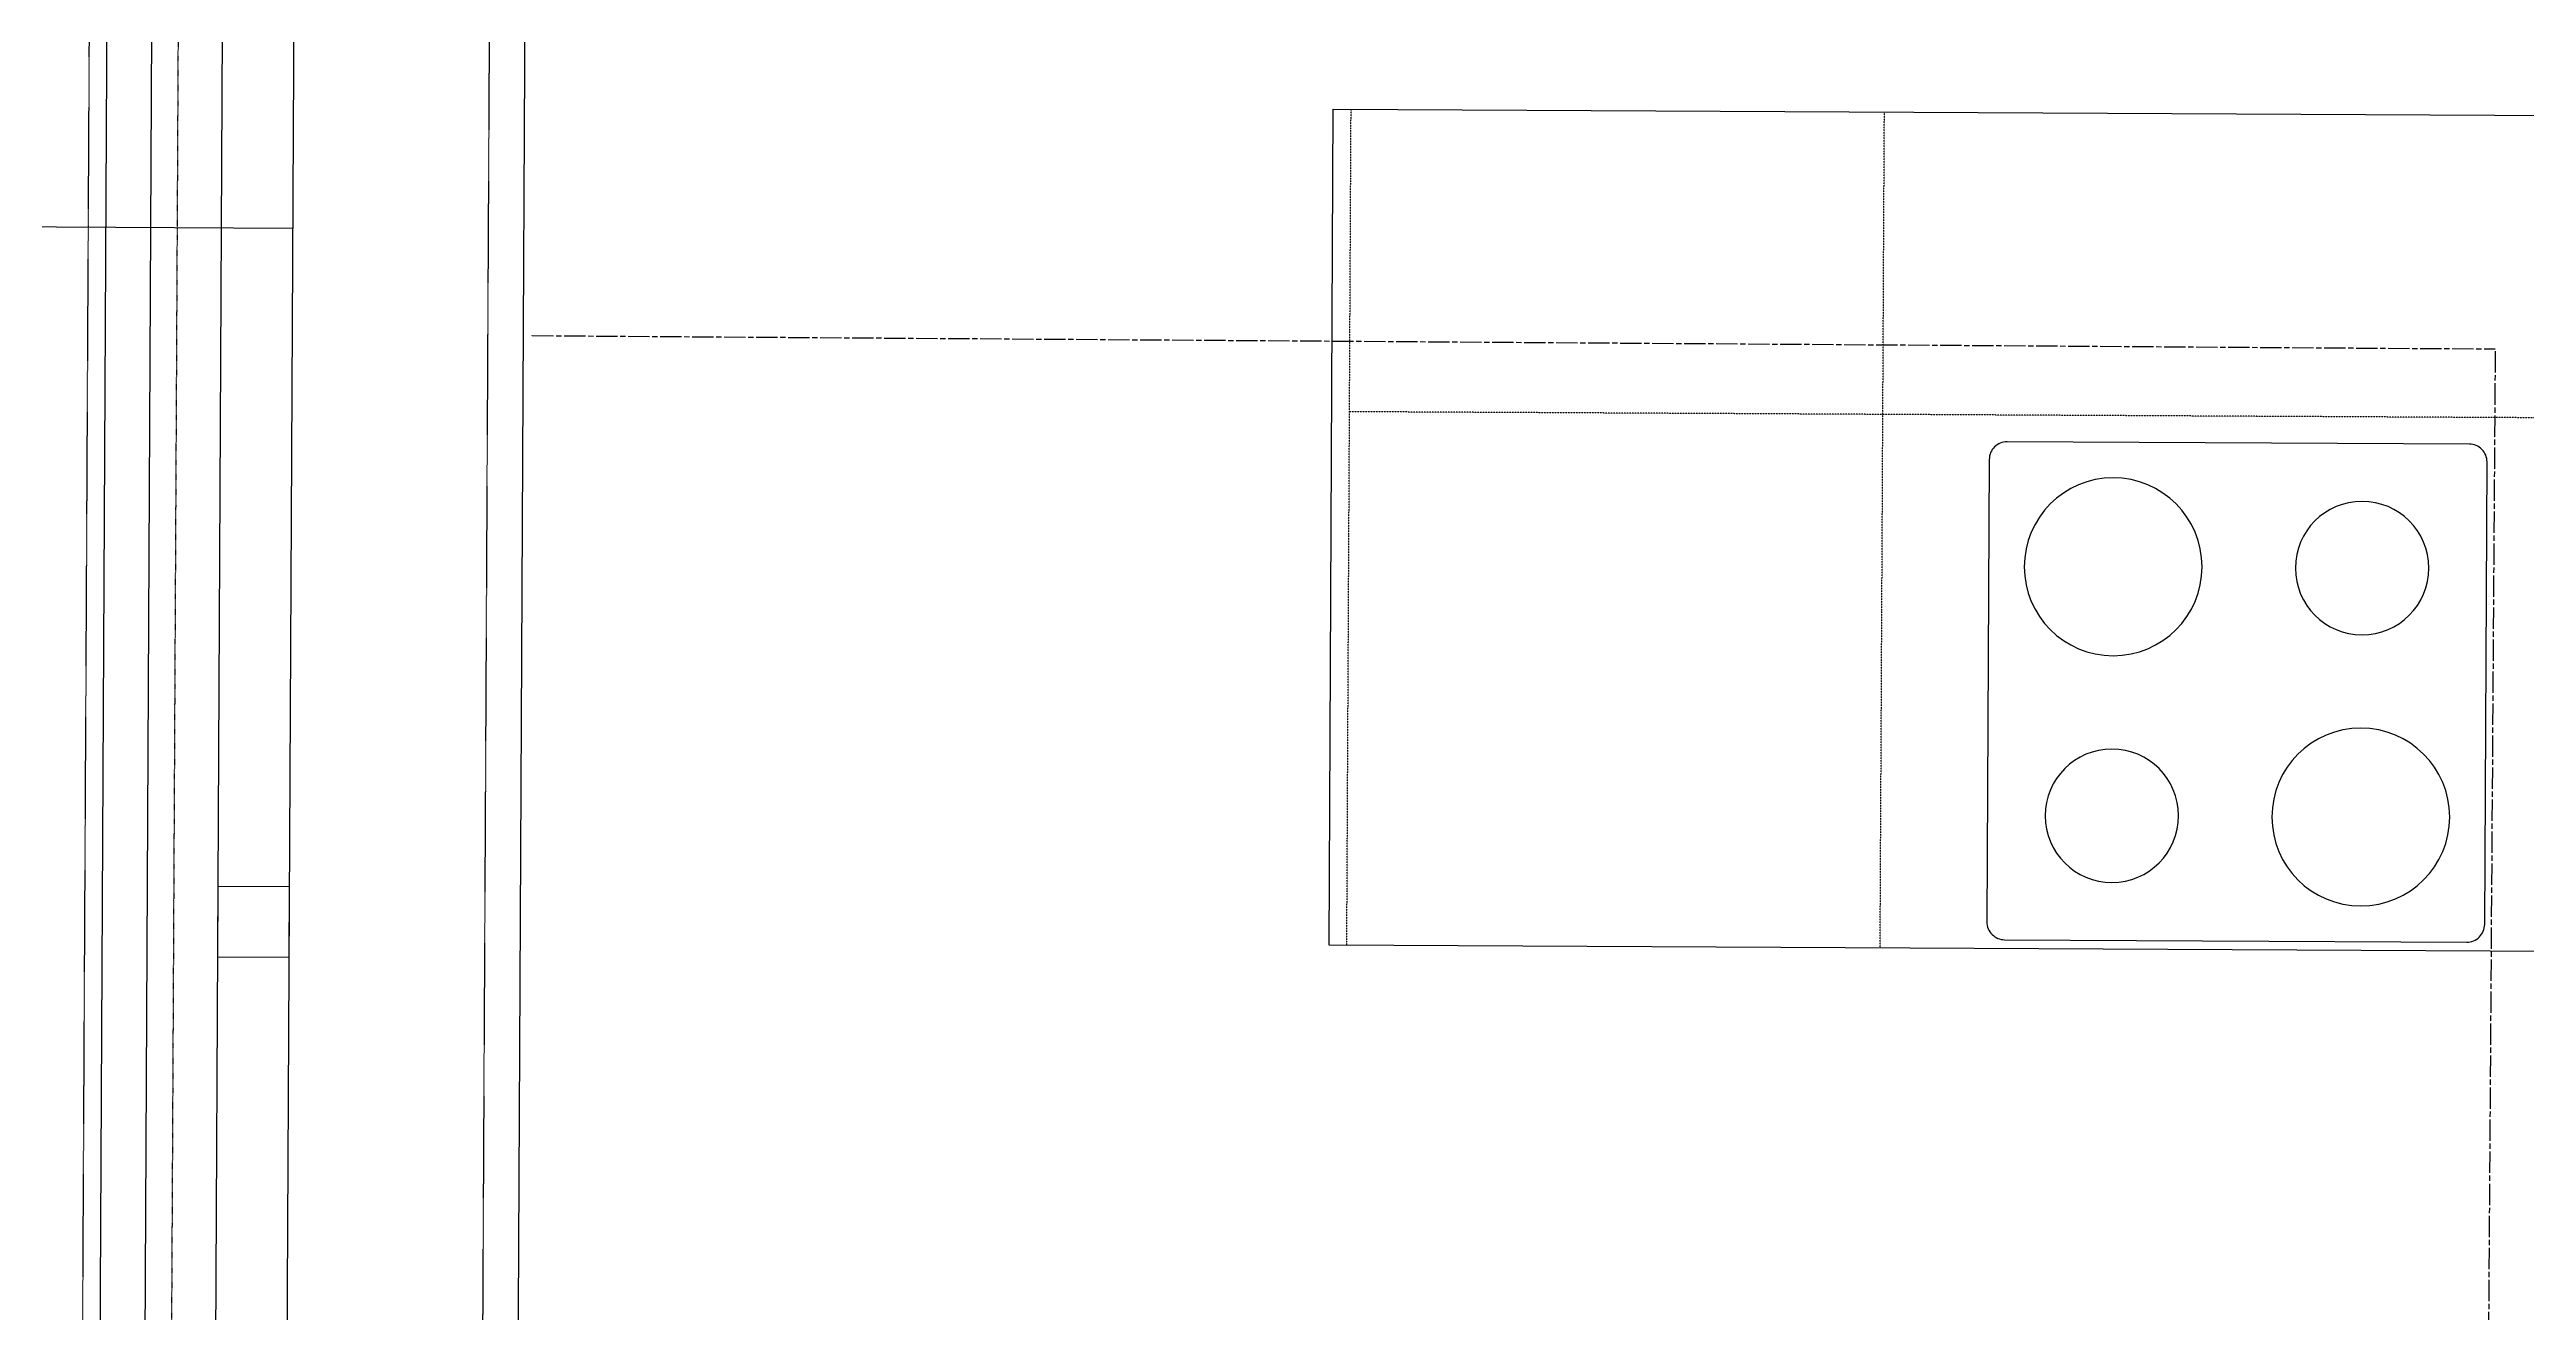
# Model space of a CAD drawing. Header units: millimetres. Extents: x -19411 to 51584, y -41547 to 69958.
# Drawn here: x -7714 to -4927, y 21102 to 22522 of the extents above; entities that cross this region are included whole.
import ezdxf
from ezdxf.enums import TextEntityAlignment as Align

# ---------------------------------------------------------------- set-up
doc = ezdxf.new("R2010")
doc.units = ezdxf.units.MM
for name, pattern in [('ACAD_ISO08W100', [36, 24, -3, 6, -3]), ('HIDDEN2', [0.1875, 0.125, -0.0625]), ('STRICHPUNKT', [1, 0.5, -0.25, 0, -0.25])]:
    doc.linetypes.add(name, pattern=pattern)
doc.layers.get('Defpoints').update_dxf_attribs({"color": 251})
for name, color, linetype in [('02-ANS-G00-L05-M0', 251, 'Continuous'), ('02-AXO-G00-L05-M0', 251, 'STRICHPUNKT'), ('02-DIM-G00-L05-ROHBAU', 8, 'Continuous'), ('02-HID-G00-L05-M0', 251, 'HIDDEN2'), ('04-STO-G00-L05-M0', 251, 'Continuous'), ('04-SYM-G00-L05-EP', 251, 'Continuous'), ('04-TXT---------EP', 251, 'Continuous'), ('04-TXT-G00-L05-M0', 251, 'Continuous'), ('07-SAN-G00-L05-Küche', 251, 'Continuous'), ('07-SAN-G00-L05-M0', 251, 'Continuous')]:
    doc.layers.add(name, color=color, linetype=linetype)
doc.layers.add('E_ERDUNG', color=150, linetype='ACAD_ISO08W100', true_color=0x0f87ff)
doc.styles.add('ARIAL', font='arial.ttf', dxfattribs={"width": 0.85})
doc.dimstyles.new('pp chromy&schneider', dxfattribs={"dimscale": 0.005, "dimtxt": 25, "dimasz": 10, "dimexe": 0, "dimexo": 0, "dimgap": 5, "dimtad": 1, "dimdec": 1, "dimlfac": 100, "dimrnd": 0.1, "dimzin": 9, "dimdsep": 46, "dimtxsty": 'ARIAL', "dimblk": 'c&s kote', "dimcen": 0, "dimse1": 1, "dimse2": 1, "dimclrd": 8, "dimclrt": 8, "dimadec": 0, "dimazin": 0, "dimtfac": 0.75, "dimtdec": 1, "dimtix": 1, "dimtmove": 2, "dimatfit": 0, "dimldrblk": 'NONE', "dimfxl": 1, "dimtolj": 1, "dimlwd": -1, "dimarcsym": 0})

# ---------------------------------------------------------------- blocks, each defined once
blk = doc.blocks.new('c&s kote')
at = {"color": 8}
for p, q in [((0, -2), (0, 2)), ((0, 2), (0, -2)), ((-2, 0), (2, 0)), ((2, 0), (-2, 0))]:
    blk.add_line(p, q, dxfattribs=at)
blk.add_circle((0, 0), 0.5, dxfattribs=at)
blk = doc.blocks.new('*D101')
at = {"layer": 'Defpoints', "color": 0, "transparency": 16777216}
for p in [(-7170.6, 22250.4), (-4962.6, 22235.4), (-4962.9, 22185.4)]:
    blk.add_point(p, dxfattribs=at)
at = {"layer": 'E_ERDUNG', "color": 8, "transparency": 16777216}
blk.add_line((-7170.9, 22200.4), (-4963, 22185.4), dxfattribs=at)
at = {"layer": 'E_ERDUNG', "color": 8, "transparency": 16777216, "xscale": 0.05, "yscale": 0.05, "zscale": 0.05}
for p, rotation in [((-7170.9, 22200.4), 179.6111445503602), ((-4962.9, 22185.4), 359.6111445503602)]:
    blk.add_blockref('c&s kote', p, dxfattribs=dict(at, rotation=rotation))
at = {"layer": 'E_ERDUNG', "color": 8, "lineweight": 40, "transparency": 16777216, "insert": (-6066.9, 22192.8), "char_height": 0.125, "attachment_point": 5, "rotation": 179.6111, "style": 'ARIAL'}
blk.add_mtext('\\A1;220805.1', dxfattribs=at)
blk = doc.blocks.new('_None')
blk = doc.blocks.new('*D102')
at = {"layer": 'Defpoints', "color": 0, "transparency": 16777216}
for p in [(-5197.6, 22186.4), (-4962.1, 22184.8), (-5213.9, 19784.4)]:
    blk.add_point(p, dxfattribs=at)
at = {"layer": 'E_ERDUNG', "color": 8, "transparency": 16777216}
blk.add_line((-4978.4, 19782.8), (-4962.1, 22184.8), dxfattribs=at)
at = {"layer": 'E_ERDUNG', "color": 8, "transparency": 16777216, "xscale": 0.05, "yscale": 0.05, "zscale": 0.05}
for p, rotation in [((-4962.1, 22184.8), 89.61114452783139), ((-4978.4, 19782.8), 269.6111445278314)]:
    blk.add_blockref('c&s kote', p, dxfattribs=dict(at, rotation=rotation))
at = {"layer": 'E_ERDUNG', "color": 8, "lineweight": 40, "transparency": 16777216, "insert": (-4970.2, 20983.8), "char_height": 0.125, "attachment_point": 5, "rotation": 269.6111, "style": 'ARIAL'}
blk.add_mtext('\\A1;240210.4', dxfattribs=at)
blk = doc.blocks.new('04-TXT')
blk.add_line((0, 0), (0.8529, 0))
at = {"layer": '04-TXT---------EP', "color": 8, "style": 'ARIAL', "width": 0.85}
blk.add_attdef('WIDTH', text='', height=0.1, dxfattribs=at).set_placement((0.6322, 0.05), align=Align.CENTER)
blk.add_attdef('HEIGHT', text='', height=0.1, dxfattribs=at).set_placement((0.6322, -0.05), align=Align.TOP_CENTER)
blk = doc.blocks.new('kochfeld')
blk.add_lwpolyline([(-0.28, -0.55), (-0.28, -0.03, -0.414214), (-0.26, -0.01), (0.26, -0.01, -0.414214), (0.28, -0.03), (0.28, -0.55, -0.414214), (0.26, -0.57), (-0.26, -0.57, -0.414214)], format="xyb", close=True)
for centre, radius in [((0.14, -0.15), 0.1), ((-0.14, -0.15), 0.075), ((-0.14, -0.43), 0.1), ((0.14, -0.43), 0.075)]:
    blk.add_circle(centre, radius)
blk = doc.blocks.new('*D309')
at = {"layer": '02-DIM-G00-L05-ROHBAU', "color": 8, "transparency": 16777216}
blk.add_arc((-4432.4, 19805.5), 644.1, 359.712, 44.7031, dxfattribs=at)
at = {"layer": 'Defpoints', "color": 0, "transparency": 16777216}
for p in [(-2302.3, 21914), (-3809.4, 19969.1), (-6593.1, 19816.6), (-4432.4, 19805.5), (-2353.1, 19794.9)]:
    blk.add_point(p, dxfattribs=at)
at = {"layer": '02-DIM-G00-L05-ROHBAU', "color": 8, "transparency": 16777216, "xscale": 0.05, "yscale": 0.05, "zscale": 0.05}
for p, rotation in [((-3974.6, 20258.6), 134.7053254690421), ((-3788.3, 19802.2), 269.7097731474981)]:
    blk.add_blockref('c&s kote', p, dxfattribs=dict(at, rotation=rotation))
at = {"layer": '02-DIM-G00-L05-ROHBAU', "color": 8, "transparency": 16777216, "insert": (-3836, 20049), "char_height": 0.125, "attachment_point": 5, "rotation": 292.2075, "style": 'ARIAL'}
blk.add_mtext('\\A1;45°', dxfattribs=at)

msp = doc.modelspace()

# ---------------------------------------------------------------- linework, layer by layer
at = {"layer": '02-ANS-G00-L05-M0'}
msp.add_lwpolyline([(-7209.6001, 24419.7573), (-7169.6006, 24419.5531), (-7191.0383, 20219.6078), (-7231.0378, 20219.812)], dxfattribs=at)
msp.add_lwpolyline([(-7590.1566, 24311.6983), (-7610.4714, 20331.7502), (-7660.4707, 20332.0054), (-7640.156, 24311.9535)], close=True, dxfattribs=at)
at = {"layer": '02-AXO-G00-L05-M0'}
msp.add_lwpolyline([(-7505.4522, 35029.0001), (-7619.7864, 12629.2919)], dxfattribs=at)
at = {"layer": '02-HID-G00-L05-M0'}
for points in [[(-4988.1709, 14896.5264), (-7708.2186, 14895.8461), (-7654.9462, 25272.0415)], [(-7209.6001, 24419.7573), (-7231.0378, 20219.812)]]:
    msp.add_lwpolyline(points, dxfattribs=at)
at = {"layer": '04-STO-G00-L05-M0'}
msp.add_lwpolyline([(-7524.5005, 21501.3266), (-7524.0922, 21581.3256), (-7444.0932, 21580.9172), (-7444.5015, 21500.9183)], close=True, dxfattribs=at)
at = {"layer": '04-SYM-G00-L05-EP'}
for points in [[(-7530.4724, 20331.3418), (-7510.1577, 24311.29)], [(-7430.1587, 24310.8817), (-7450.4735, 20330.9335)]]:
    msp.add_lwpolyline(points, dxfattribs=at)
at = {"layer": '07-SAN-G00-L05-M0'}
msp.add_lwpolyline([(-6274.4147, 21514.9461), (-6269.6167, 22454.9338), (-3729.6498, 22441.9692), (-3734.4478, 21501.9814), (-6274.4147, 21514.9461), (-6274.4147, 21514.9461)], close=True, dxfattribs=at)
at = {"layer": '07-SAN-G00-L05-M0', "linetype": 'HIDDEN2', "ltscale": 0.5}
for points in [[(-6254.4149, 21514.844), (-6249.617, 22454.8318)], [(-5654.4228, 21511.7815), (-5649.6248, 22451.7692)], [(-3751.385, 22102.0757), (-6251.3524, 22114.8362)]]:
    msp.add_lwpolyline(points, dxfattribs=at)

# ---------------------------------------------------------------- block references
at = {"layer": '04-TXT-G00-L05-M0'}
ref = msp.add_blockref('04-TXT', (-7440.3161, 22320.9076), dxfattribs=dict(at, xscale=-1000, yscale=1000, zscale=1000, rotation=359.7075493235637))
ref.add_attrib('WIDTH', '408', dxfattribs={"layer": '04-TXT---------EP', "color": 8, "extrusion": (0, 0, -1), "height": 100, "rotation": 0.2924507, "style": 'ARIAL', "text_generation_flag": 2, "width": 0.85}).set_placement((8072.216, 22374.1336), align=Align.CENTER)
ref.add_attrib('HEIGHT', '197', dxfattribs={"layer": '04-TXT---------EP', "color": 8, "extrusion": (0, 0, -1), "height": 100, "rotation": 0.2924507, "style": 'ARIAL', "text_generation_flag": 2, "width": 0.85}).set_placement((8072.7264, 22274.1349), align=Align.TOP_CENTER)
at = {"layer": '07-SAN-G00-L05-Küche', "xscale": -1000, "yscale": 1000, "zscale": 1000, "rotation": 179.7075493010524}
msp.add_blockref('kochfeld', (-5254.428, 21509.7398), dxfattribs=at)

# ---------------------------------------------------------------- dimensions: what is measured, and where the dimension line sits
at = {"layer": '02-DIM-G00-L05-ROHBAU'}
dim = msp.add_angular_dim_2l(base=(-3809.4045, 19969.0507), line1=((-2353.143, 19794.9087), (-6593.0878, 19816.5505)), line2=((-4432.4053, 19805.5218), (-2302.3263, 21913.9662)), dimstyle='pp chromy&schneider', override={"dimzin": 8}, dxfattribs=at)
dim.commit()
dim.dimension.update_dxf_attribs({"geometry": '*D309', "text_midpoint": (-3835.9972, 20049.0031)})
at = {"layer": 'E_ERDUNG', "color": 0, "lineweight": 40}
for base, p1, p2, angle, picture, middle in [((-4962.9277, 22185.3788), (-7170.5884, 22250.3752), (-4962.5882, 22235.3897), 359.6111446, '*D101', (-6066.9284, 22192.7827)), ((-4962.1177, 22184.8189), (-5213.8668, 19784.368), (-5197.5643, 22186.4169), 89.6111445, '*D102', (-4970.1801, 20983.7939))]:
    dim = msp.add_linear_dim(base=base, p1=p1, p2=p2, angle=angle, dimstyle='pp chromy&schneider', override={"dimzin": 8}, dxfattribs=at)
    dim.commit()
    dim.dimension.update_dxf_attribs({"geometry": picture, "text_midpoint": middle})

doc.saveas('drawing.dxf')
